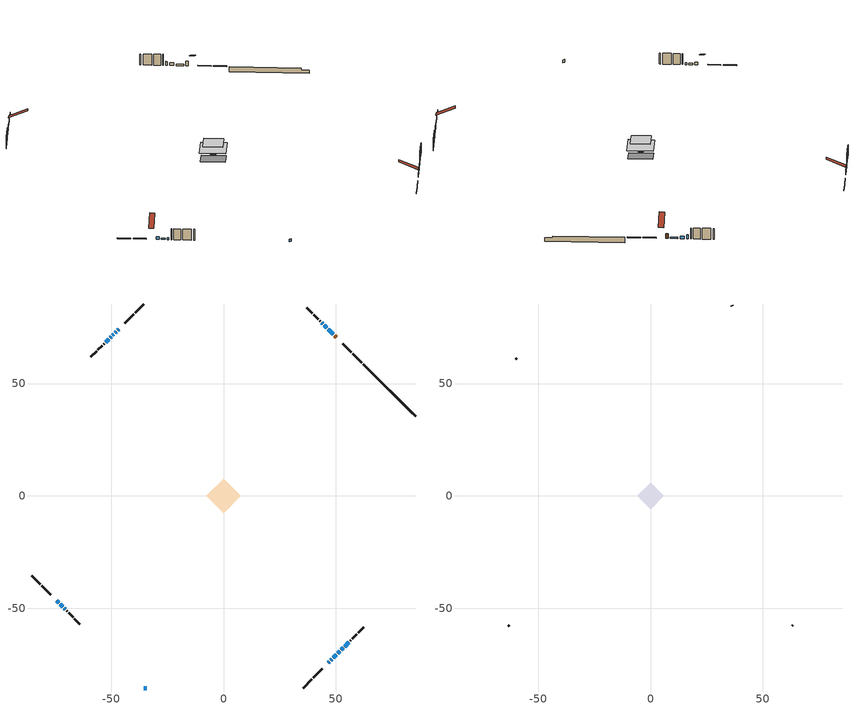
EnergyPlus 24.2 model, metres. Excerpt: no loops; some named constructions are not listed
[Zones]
conditioned space
 floor outside (Floor1 construction): -1.54,0 0,1.54 1.54,0 0,-1.54 z0.54
 floor adiabatic (AdiabaticFloorConstruction): -7.74,0 0,7.74 7.74,0 0,-7.74 z2.98
 floor foundation (Slab1 construction): -5.82,1.43 -1.43,5.82 5.82,-1.43 1.43,-5.82 z-1.85
 wall outside (RimJoist1 construction): 35.37,-85.4 39.36,-81.41 / -85.4,-35.37 -81.41,-39.36 / -35.37,85.4 -39.36,81.41 / 61.46,59.31 57.48,63.29 z0.54:0.84
 wall outside (RimJoist2 construction): 40.01,-80.76 43.85,-76.91 / -80.76,-40.01 -76.91,-43.85 / -40.01,80.76 -43.85,76.91 / 56.82,63.95 52.98,67.79 z0.54:0.84
 wall outside (AdiabaticWallConstruction 1): 50.14,70.63 49.49,71.28 z0.54:2.57
 wall outside (AdiabaticWallConstruction): -46.69,74.08 -47.11,73.66 z0.54:2.83; -47.76,73 -48.21,72.56 / 46.69,-74.08 47.14,-73.63 / 50.84,-69.93 51.68,-69.09 / 44.07,76.7 43.62,77.15 z0.54:2.27; -48.87,71.9 -49.37,71.4 / -70.81,-49.96 -70.39,-50.38 z0.54:1.28; -50.03,70.74 -50.46,70.31 z0.54:2.29; 47.8,-72.97 48.25,-72.52 / 48.83,71.94 46.64,74.13 / -72.56,-48.21 -71.46,-49.31 z0.54:1.13; 48.9,-71.87 50.18,-70.59 z0.54:2.62; -74.08,-46.69 -73.21,-47.56 z0.54:1.71; 45.99,74.78 44.73,76.04 / -51.12,69.65 -52.37,68.39 / 52.34,-68.43 53.16,-67.6 z0.54:1.68; 53.82,-66.95 55.76,-65.01 z0.54:1.89; -35.37,-85.4 -34.23,-85.4 z0.54:1.76
 wall outside (Wall1 construction): 56.42,-64.35 56.58,-64.18 / -69.73,-51.03 -69.57,-51.2 / -53.03,67.74 -53.2,67.57 / 42.97,77.8 42.8,77.97 z0.54:5.42
 wall outside (Wall2 construction): 57.24,-63.53 59.22,-61.55 / -68.91,-51.86 -66.93,-53.83 / -53.85,66.91 -55.83,64.94 / 42.14,78.63 40.17,80.6 z0.54:5.42
 wall outside (Wall3 construction): 59.87,-60.9 62.32,-58.45 / -66.28,-54.49 -63.83,-56.94 / -56.49,64.28 -58.94,61.83 / 39.51,81.26 37.06,83.71 z0.54:5.42
 wall foundation (FoundationWall1 construction): 62.12,58.65,-1.85 62.12,58.65,0.54 83.07,37.7,0.54 83.07,37.7,-0.29 85.4,35.37,-0.29 85.4,35.37,-1.85
 window (WindowConstruction): -46.69,74.07 -47.11,73.66 z0.54:2.83
 window (WindowConstruction 7): -47.76,73 -48.21,72.56 z0.54:2.27
 window (WindowConstruction 8): -48.87,71.9 -49.37,71.4 z0.54:1.28
 window (WindowConstruction 9): -50.03,70.74 -50.46,70.31 z0.54:2.29
 window (WindowConstruction 10): 46.69,-74.07 47.14,-73.63 z0.54:2.27
 window (WindowConstruction 11): 47.8,-72.97 48.25,-72.52 z0.54:1.13
 window (WindowConstruction 12): 48.9,-71.86 50.18,-70.59 z0.54:2.62
 window (WindowConstruction 13): 50.84,-69.93 51.68,-69.09 z0.54:2.27
 window (WindowConstruction 14): -74.07,-46.69 -73.21,-47.56 z0.54:1.71
 window (WindowConstruction 16): 48.83,71.94 46.64,74.13 z0.54:1.13
 window (WindowConstruction 1): 45.99,74.78 44.73,76.04 z0.54:1.68
 window (WindowConstruction 17): -72.56,-48.21 -71.46,-49.31 z0.54:1.13
 window (WindowConstruction 2): -51.12,69.65 -52.37,68.4 z0.54:1.68
 window (WindowConstruction 3): 52.34,-68.43 53.16,-67.6 z0.54:1.68
 window (WindowConstruction 4): 53.82,-66.95 55.76,-65.01 z0.54:1.89
 window (WindowConstruction 5): -70.8,-49.96 -70.39,-50.38 z0.54:1.28
 window (WindowConstruction 15): -35.37,-85.4 -34.23,-85.4 z0.54:1.76
 window (WindowConstruction 6): 44.07,76.7 43.62,77.14 z0.54:2.27
 door (Door): 50.14,70.63 49.49,71.28 z0.54:2.57
 ceiling adiabatic (AdiabaticFloorConstruction): 0,-7.74 7.74,0 0,7.74 -7.74,0 z2.98
attic - vented
 floor to conditioned space (Floor2 construction Reversed): -5.86,0 0,5.86 5.86,0 0,-5.86 z5.42
 wall outside (Wall4 construction): 62.98,-57.79 63.35,-57.41 / -63.17,-57.6 -62.8,-57.97 / -59.59,61.18 -59.97,60.8 / 36.4,84.36 36.03,84.74 z0.54:5.42
 roof outside (Roof1 construction): 46.04,-74.73,5.42 40.4,-69.1,8.74 38.88,-70.62,8.74 44.51,-76.26,5.42; -74.73,-46.04,5.42 -69.1,-40.4,8.74 -70.62,-38.88,8.74 -76.26,-44.51,5.42; -46.04,74.73,5.42 -40.4,69.1,8.74 -38.88,70.62,8.74 -44.51,76.26,5.42; 50.8,69.97,5.42 45.16,64.34,8.74 46.69,62.81,8.74 52.32,68.44,5.42
[Material] Roughness=Rough; Thermal Absorptance=0.9
Name | Thickness {m} | Conductivity {W/m-K} | Density {kg/m3} | Specific Heat {J/kg-K} | Solar Absorptance | Visible Absorptance
ceiling loosefill ins | 0.169333 | 0.0480833 | 16.02 | 1046.75 | 0.7 | 0.7
ceiling stud and cavity | 0.1397 | 0.0835128 | 65.682 | 1177.47 | 0.7 | 0.7
gypsum board | 0.0127 | 0.160291 | 801 | 837.4 | 0.6 | 0.6
[Construction]
Floor2 construction: ceiling loosefill ins, ceiling stud and cavity, gypsum board
[EnergyManagementSystem:Program]
unmet_hours_program: Set htg_unmet_hours = 0; Set clg_unmet_hours = 0; Set unit_htg_unmet_hours = 0; If ((DayOfYear >= 1) && (DayOfYear <= 365)); Set unit_htg_unmet_hours = unit_htg_unmet_hours + conditioned_space_htg_unmet_s; If unit_htg_unmet_hours > htg_unmet_hours; Set htg_unmet_hours = unit_htg_unmet_hours; EndIf; EndIf
water_heater_EC_adj: If WarmupFlag == 0; Set dhw_e_cons = water_heater_energy + water_heater_on_cycle_parasitic + water_heater_off_cycle_parasitic; Set water_heater_ec_adj_act = 0.0 * dhw_e_cons / 1; EndIf
[EnergyManagementSystem:ProgramCallingManager]
component_loads_program_calling_manager: EndOfZoneTimestepAfterZoneReporting; component_loads_program
fridge_schedule_program_calling_manager: BeginZoneTimestepAfterInitHeatBalance; fridge_schedule_program
infil_program_calling_manager: BeginZoneTimestepAfterInitHeatBalance; infil_program
natural_vent_program_calling_manager: BeginZoneTimestepAfterInitHeatBalance; natural_vent_program
total_airflows_program_calling_manager: EndOfZoneTimestepAfterZoneReporting; total_airflows_program
total_loads_program_calling_manager: EndOfZoneTimestepAfterZoneReporting; total_loads_program
unit_heater_supply_fan_disaggregate_program_calling_manager: EndOfSystemTimestepBeforeHVACReporting; unit_heater_supply_fan_disaggregate_program
unmet_hours_program_calling_manager: EndOfZoneTimestepBeforeZoneReporting; unmet_hours_program
water_heater_EC_adj_ProgramManager: EndOfSystemTimestepBeforeHVACReporting; water_heater_EC_adj
[EnergyManagementSystem:OutputVariable] Type of Data in Variable=Summed
Name | EMS Variable | Update Frequency | EMS Program or Subroutine | Units
unit heater supply fan disaggregate htg primary | unit_heater_supply_fan_primary_htg | SystemTimestep | unit_heater_supply_fan_disaggregate_program | J
loads_htg_tot_peakload_outvar; loads_htg_tot_annual_outvar; Energy Management System Output Variable 1; Energy Management System Output Variable 45 | loads_htg_tot | ZoneTimestep | total_loads_program | J
loads_clg_tot_peakload_outvar; loads_clg_tot_annual_outvar; Energy Management System Output Variable 2; Energy Management System Output Variable 46 | loads_clg_tot | ZoneTimestep | total_loads_program | J
htg_unmet_hours_annual_outvar; Energy Management System Output Variable 3 | htg_unmet_hours | ZoneTimestep | unmet_hours_program | hr
clg_unmet_hours_annual_outvar; Energy Management System Output Variable 4 | clg_unmet_hours | ZoneTimestep | unmet_hours_program | hr
loads_htg_roofs_annual_outvar; Energy Management System Output Variable 5 | loads_htg_roofs | ZoneTimestep | component_loads_program | J
loads_htg_ceilings_annual_outvar; Energy Management System Output Variable 6 | loads_htg_ceilings | ZoneTimestep | component_loads_program | J
loads_htg_walls_annual_outvar; Energy Management System Output Variable 7 | loads_htg_walls | ZoneTimestep | component_loads_program | J
loads_htg_rim_joists_annual_outvar; Energy Management System Output Variable 8 | loads_htg_rim_joists | ZoneTimestep | component_loads_program | J
loads_htg_foundation_walls_annual_outvar; Energy Management System Output Variable 9 | loads_htg_foundation_walls | ZoneTimestep | component_loads_program | J
loads_htg_doors_annual_outvar; Energy Management System Output Variable 10 | loads_htg_doors | ZoneTimestep | component_loads_program | J
loads_htg_windows_conduction_annual_outvar; Energy Management System Output Variable 11 | loads_htg_windows_conduction | ZoneTimestep | component_loads_program | J
loads_htg_windows_solar_annual_outvar; Energy Management System Output Variable 12 | loads_htg_windows_solar | ZoneTimestep | component_loads_program | J
loads_htg_skylights_conduction_annual_outvar; Energy Management System Output Variable 13 | loads_htg_skylights_conduction | ZoneTimestep | component_loads_program | J
loads_htg_skylights_solar_annual_outvar; Energy Management System Output Variable 14 | loads_htg_skylights_solar | ZoneTimestep | component_loads_program | J
loads_htg_floors_annual_outvar; Energy Management System Output Variable 15 | loads_htg_floors | ZoneTimestep | component_loads_program | J
loads_htg_slabs_annual_outvar; Energy Management System Output Variable 16 | loads_htg_slabs | ZoneTimestep | component_loads_program | J
loads_htg_internal_mass_annual_outvar; Energy Management System Output Variable 17 | loads_htg_internal_mass | ZoneTimestep | component_loads_program | J
loads_htg_infil_annual_outvar; Energy Management System Output Variable 18 | loads_htg_infil | ZoneTimestep | component_loads_program | J
loads_htg_natvent_annual_outvar; Energy Management System Output Variable 19 | loads_htg_natvent | ZoneTimestep | component_loads_program | J
loads_htg_mechvent_annual_outvar; Energy Management System Output Variable 20 | loads_htg_mechvent | ZoneTimestep | component_loads_program | J
loads_htg_whf_annual_outvar; Energy Management System Output Variable 21 | loads_htg_whf | ZoneTimestep | component_loads_program | J
loads_htg_ducts_annual_outvar; Energy Management System Output Variable 22 | loads_htg_ducts | ZoneTimestep | component_loads_program | J
loads_htg_intgains_annual_outvar; Energy Management System Output Variable 23 | loads_htg_intgains | ZoneTimestep | component_loads_program | J
loads_htg_lighting_annual_outvar; Energy Management System Output Variable 24 | loads_htg_lighting | ZoneTimestep | component_loads_program | J
loads_clg_roofs_annual_outvar; Energy Management System Output Variable 25 | loads_clg_roofs | ZoneTimestep | component_loads_program | J
loads_clg_ceilings_annual_outvar; Energy Management System Output Variable 26 | loads_clg_ceilings | ZoneTimestep | component_loads_program | J
loads_clg_walls_annual_outvar; Energy Management System Output Variable 27 | loads_clg_walls | ZoneTimestep | component_loads_program | J
loads_clg_rim_joists_annual_outvar; Energy Management System Output Variable 28 | loads_clg_rim_joists | ZoneTimestep | component_loads_program | J
loads_clg_foundation_walls_annual_outvar; Energy Management System Output Variable 29 | loads_clg_foundation_walls | ZoneTimestep | component_loads_program | J
loads_clg_doors_annual_outvar; Energy Management System Output Variable 30 | loads_clg_doors | ZoneTimestep | component_loads_program | J
loads_clg_windows_conduction_annual_outvar; Energy Management System Output Variable 31 | loads_clg_windows_conduction | ZoneTimestep | component_loads_program | J
loads_clg_windows_solar_annual_outvar; Energy Management System Output Variable 32 | loads_clg_windows_solar | ZoneTimestep | component_loads_program | J
loads_clg_skylights_conduction_annual_outvar; Energy Management System Output Variable 33 | loads_clg_skylights_conduction | ZoneTimestep | component_loads_program | J
loads_clg_skylights_solar_annual_outvar; Energy Management System Output Variable 34 | loads_clg_skylights_solar | ZoneTimestep | component_loads_program | J
loads_clg_floors_annual_outvar; Energy Management System Output Variable 35 | loads_clg_floors | ZoneTimestep | component_loads_program | J
loads_clg_slabs_annual_outvar; Energy Management System Output Variable 36 | loads_clg_slabs | ZoneTimestep | component_loads_program | J
loads_clg_internal_mass_annual_outvar; Energy Management System Output Variable 37 | loads_clg_internal_mass | ZoneTimestep | component_loads_program | J
loads_clg_infil_annual_outvar; Energy Management System Output Variable 38 | loads_clg_infil | ZoneTimestep | component_loads_program | J
loads_clg_natvent_annual_outvar; Energy Management System Output Variable 39 | loads_clg_natvent | ZoneTimestep | component_loads_program | J
loads_clg_mechvent_annual_outvar; Energy Management System Output Variable 40 | loads_clg_mechvent | ZoneTimestep | component_loads_program | J
loads_clg_whf_annual_outvar; Energy Management System Output Variable 41 | loads_clg_whf | ZoneTimestep | component_loads_program | J
loads_clg_ducts_annual_outvar; Energy Management System Output Variable 42 | loads_clg_ducts | ZoneTimestep | component_loads_program | J
loads_clg_intgains_annual_outvar; Energy Management System Output Variable 43 | loads_clg_intgains | ZoneTimestep | component_loads_program | J
loads_clg_lighting_annual_outvar; Energy Management System Output Variable 44 | loads_clg_lighting | ZoneTimestep | component_loads_program | J
[Schedule:Day:Interval]
interior lighting schedule day: No, 01:00, 0.108182, 04:00, 0.0901515, 05:00, 0.0991667, 06:00, 0.162273, 07:00, 0.270455, 08:00, 0.342576, 10:00, 0.369621, 11:00, 0.351591, 12:00, 0.333561, 13:00, 0.324545, 14:00, 0.31553, 15:00, 0.333561, 16:00, 0.369621, 17:00, 0.450758, 18:00, 0.585985, 19:00, 0.775303, 20:00, 0.955606, 21:00, 0.991667, 22:00, 0.712197, 23:00, 0.360606, 24:00, 0.162273
interior lighting schedule day 1: No, 01:00, 0.100909, 04:00, 0.0840909, 05:00, 0.0925, 06:00, 0.151364, 07:00, 0.252273, 08:00, 0.319545, 10:00, 0.344773, 11:00, 0.327955, 12:00, 0.311136, 13:00, 0.302727, 14:00, 0.294318, 15:00, 0.311136, 16:00, 0.344773, 17:00, 0.420455, 18:00, 0.546591, 19:00, 0.723182, 20:00, 0.891364, 21:00, 0.925, 22:00, 0.664318, 23:00, 0.336364, 24:00, 0.151364
interior lighting schedule day 2: No, 01:00, 0.0927273, 04:00, 0.0772727, 05:00, 0.085, 06:00, 0.139091, 07:00, 0.231818, 08:00, 0.293636, 10:00, 0.316818, 11:00, 0.301364, 12:00, 0.285909, 13:00, 0.278182, 14:00, 0.270455, 15:00, 0.285909, 16:00, 0.316818, 17:00, 0.386364, 18:00, 0.502273, 19:00, 0.664545, 20:00, 0.819091, 21:00, 0.85, 22:00, 0.610455, 23:00, 0.309091, 24:00, 0.139091
interior lighting schedule day 3: No, 01:00, 0.0845455, 04:00, 0.0704545, 05:00, 0.0775, 06:00, 0.126818, 07:00, 0.211364, 08:00, 0.267727, 10:00, 0.288864, 11:00, 0.274773, 12:00, 0.260682, 13:00, 0.253636, 14:00, 0.246591, 15:00, 0.260682, 16:00, 0.288864, 17:00, 0.352273, 18:00, 0.457955, 19:00, 0.605909, 20:00, 0.746818, 21:00, 0.775, 22:00, 0.556591, 23:00, 0.281818, 24:00, 0.126818
interior lighting schedule day 4: No, 01:00, 0.0763636, 04:00, 0.0636364, 05:00, 0.07, 06:00, 0.114545, 07:00, 0.190909, 08:00, 0.241818, 10:00, 0.260909, 11:00, 0.248182, 12:00, 0.235455, 13:00, 0.229091, 14:00, 0.222727, 15:00, 0.235455, 16:00, 0.260909, 17:00, 0.318182, 18:00, 0.413636, 19:00, 0.547273, 20:00, 0.674545, 21:00, 0.7, 22:00, 0.502727, 23:00, 0.254545, 24:00, 0.114545
interior lighting schedule day 5: No, 01:00, 0.0727273, 04:00, 0.0606061, 05:00, 0.0666667, 06:00, 0.109091, 07:00, 0.181818, 08:00, 0.230303, 10:00, 0.248485, 11:00, 0.236364, 12:00, 0.224242, 13:00, 0.218182, 14:00, 0.212121, 15:00, 0.224242, 16:00, 0.248485, 17:00, 0.30303, 18:00, 0.393939, 19:00, 0.521212, 20:00, 0.642424, 21:00, 0.666667, 22:00, 0.478788, 23:00, 0.242424, 24:00, 0.109091
interior lighting schedule day 6: No, 01:00, 0.0745455, 04:00, 0.0621212, 05:00, 0.0683333, 06:00, 0.111818, 07:00, 0.186364, 08:00, 0.236061, 10:00, 0.254697, 11:00, 0.242273, 12:00, 0.229848, 13:00, 0.223636, 14:00, 0.217424, 15:00, 0.229848, 16:00, 0.254697, 17:00, 0.310606, 18:00, 0.403788, 19:00, 0.534242, 20:00, 0.658485, 21:00, 0.683333, 22:00, 0.490758, 23:00, 0.248485, 24:00, 0.111818
interior lighting schedule day 7: No, 01:00, 0.08, 04:00, 0.0666667, 05:00, 0.0733333, 06:00, 0.12, 07:00, 0.2, 08:00, 0.253333, 10:00, 0.273333, 11:00, 0.26, 12:00, 0.246667, 13:00, 0.24, 14:00, 0.233333, 15:00, 0.246667, 16:00, 0.273333, 17:00, 0.333333, 18:00, 0.433333, 19:00, 0.573333, 20:00, 0.706667, 21:00, 0.733333, 22:00, 0.526667, 23:00, 0.266667, 24:00, 0.12
interior lighting schedule day 8: No, 01:00, 0.0890909, 04:00, 0.0742424, 05:00, 0.0816667, 06:00, 0.133636, 07:00, 0.222727, 08:00, 0.282121, 10:00, 0.304394, 11:00, 0.289545, 12:00, 0.274697, 13:00, 0.267273, 14:00, 0.259848, 15:00, 0.274697, 16:00, 0.304394, 17:00, 0.371212, 18:00, 0.482576, 19:00, 0.638485, 20:00, 0.78697, 21:00, 0.816667, 22:00, 0.586515, 23:00, 0.29697, 24:00, 0.133636
interior lighting schedule day 9: No, 01:00, 0.0972727, 04:00, 0.0810606, 05:00, 0.0891667, 06:00, 0.145909, 07:00, 0.243182, 08:00, 0.30803, 10:00, 0.332348, 11:00, 0.316136, 12:00, 0.299924, 13:00, 0.291818, 14:00, 0.283712, 15:00, 0.299924, 16:00, 0.332348, 17:00, 0.405303, 18:00, 0.526894, 19:00, 0.697121, 20:00, 0.859242, 21:00, 0.891667, 22:00, 0.640379, 23:00, 0.324242, 24:00, 0.145909
interior lighting schedule day 10: No, 01:00, 0.105455, 04:00, 0.0878788, 05:00, 0.0966667, 06:00, 0.158182, 07:00, 0.263636, 08:00, 0.333939, 10:00, 0.360303, 11:00, 0.342727, 12:00, 0.325152, 13:00, 0.316364, 14:00, 0.307576, 15:00, 0.325152, 16:00, 0.360303, 17:00, 0.439394, 18:00, 0.571212, 19:00, 0.755758, 20:00, 0.931515, 21:00, 0.966667, 22:00, 0.694242, 23:00, 0.351515, 24:00, 0.158182
interior lighting schedule day 11: No, 01:00, 0.109091, 04:00, 0.0909091, 05:00, 0.1, 06:00, 0.163636, 07:00, 0.272727, 08:00, 0.345455, 10:00, 0.372727, 11:00, 0.354545, 12:00, 0.336364, 13:00, 0.327273, 14:00, 0.318182, 15:00, 0.336364, 16:00, 0.372727, 17:00, 0.454545, 18:00, 0.590909, 19:00, 0.781818, 20:00, 0.963636, 21:00, 1, 22:00, 0.718182, 23:00, 0.363636, 24:00, 0.163636
interior lighting schedule default day; occupants schedule default day; clothes dryer schedule default day; cooking range schedule default day; mech vent bath fan 0 schedule default day; mech vent bath fan 1 schedule default day; mech vent range fan 0 schedule default day; misc plug loads schedule default day; general water use schedule default day; heating setpoint default day; cooling setpoint default day; clothes dryer exhaust 0 schedule default day; cooling season schedule day; cooling season schedule day 2; cooling season schedule default day; exterior lighting schedule default day; natural vent schedule default day: No, 24:00, 0
occupants schedule day: No, 05:00, 0.426829, 06:00, 0.719512, 07:00, 1, 08:00, 0.670732, 09:00, 0.329268, 14:00, 0.170732, 15:00, 0.231707, 16:00, 0.329268, 17:00, 0.5, 18:00, 0.670732, 19:00, 0.829268, 21:00, 1, 22:00, 0.853659, 23:00, 0.646341, 24:00, 0.426829
clothes dryer schedule day; clothes dryer exhaust 0 schedule day: No, 01:00, 0.123457, 02:00, 0.0740741, 03:00, 0.0493827, 04:00, 0.0246914, 05:00, 0.0493827, 06:00, 0.0740741, 07:00, 0.197531, 08:00, 0.395062, 09:00, 0.592593, 10:00, 0.839506, 11:00, 0.962963, 12:00, 1, 13:00, 0.91358, 14:00, 0.82716, 15:00, 0.716049, 16:00, 0.753086, 17:00, 0.679012, 18:00, 0.666667, 20:00, 0.62963, 21:00, 0.641975, 22:00, 0.666667, 23:00, 0.54321, 24:00, 0.296296
cooking range schedule day: No, 05:00, 0.0597015, 06:00, 0.11194, 07:00, 0.171642, 08:00, 0.291045, 11:00, 0.343284, 12:00, 0.402985, 13:00, 0.462687, 14:00, 0.343284, 15:00, 0.291045, 16:00, 0.402985, 17:00, 0.567164, 18:00, 1, 19:00, 0.850746, 20:00, 0.432836, 21:00, 0.291045, 22:00, 0.231343, 23:00, 0.171642, 24:00, 0.11194
mech vent bath fan 0 schedule day; mech vent bath fan 1 schedule day: No, 07:00, 0, 08:00, 1, 09:00, 0.2, 24:00, 0
mech vent range fan 0 schedule day: No, 18:00, 0, 19:00, 1, 20:00, 0.2, 24:00, 0
misc plug loads schedule day: No, 06:00, 0.705882, 07:00, 0.745098, 08:00, 0.803922, 15:00, 0.823529, 16:00, 0.862745, 17:00, 0.921569, 18:00, 0.980392, 19:00, 1, 20:00, 0.980392, 21:00, 0.941176, 22:00, 0.862745, 23:00, 0.784314, 24:00, 0.72549
general water use schedule day: No, 01:00, 0.315068, 03:00, 0.287671, 04:00, 0.342466, 05:00, 0.369863, 06:00, 0.520548, 07:00, 0.60274, 08:00, 0.534247, 10:00, 0.506849, 11:00, 0.465753, 14:00, 0.479452, 15:00, 0.534247, 16:00, 0.589041, 17:00, 0.69863, 18:00, 0.876712, 19:00, 0.890411, 20:00, 0.986301, 21:00, 1, 22:00, 0.863014, 23:00, 0.616438, 24:00, 0.465753
heating setpoint day: No, 07:00, 18, 23:00, 21, 24:00, 18
cooling setpoint day: No, 24:00, 25
cooling season schedule day 1: No, 24:00, 1
exterior lighting schedule day: No, 01:00, 0.566667, 03:00, 0.524167, 05:00, 0.495833, 06:00, 0.5525, 07:00, 0.623333, 08:00, 0.580833, 09:00, 0.439167, 10:00, 0.354167, 12:00, 0.34, 13:00, 0.354167, 14:00, 0.396667, 15:00, 0.425, 16:00, 0.495833, 17:00, 0.623333, 18:00, 0.793333, 19:00, 0.906667, 20:00, 0.963333, 21:00, 0.991667, 22:00, 0.920833, 23:00, 0.793333, 24:00, 0.665833
exterior lighting schedule day 1: No, 01:00, 0.528571, 03:00, 0.488929, 05:00, 0.4625, 06:00, 0.515357, 07:00, 0.581429, 08:00, 0.541786, 09:00, 0.409643, 10:00, 0.330357, 12:00, 0.317143, 13:00, 0.330357, 14:00, 0.37, 15:00, 0.396429, 16:00, 0.4625, 17:00, 0.581429, 18:00, 0.74, 19:00, 0.845714, 20:00, 0.898571, 21:00, 0.925, 22:00, 0.858929, 23:00, 0.74, 24:00, 0.621071
exterior lighting schedule day 10: No, 01:00, 0.552381, 03:00, 0.510952, 05:00, 0.483333, 06:00, 0.538571, 07:00, 0.607619, 08:00, 0.56619, 09:00, 0.428095, 10:00, 0.345238, 12:00, 0.331429, 13:00, 0.345238, 14:00, 0.386667, 15:00, 0.414286, 16:00, 0.483333, 17:00, 0.607619, 18:00, 0.773333, 19:00, 0.88381, 20:00, 0.939048, 21:00, 0.966667, 22:00, 0.897619, 23:00, 0.773333, 24:00, 0.649048
exterior lighting schedule day 11: No, 01:00, 0.571429, 03:00, 0.528571, 05:00, 0.5, 06:00, 0.557143, 07:00, 0.628571, 08:00, 0.585714, 09:00, 0.442857, 10:00, 0.357143, 12:00, 0.342857, 13:00, 0.357143, 14:00, 0.4, 15:00, 0.428571, 16:00, 0.5, 17:00, 0.628571, 18:00, 0.8, 19:00, 0.914286, 20:00, 0.971429, 21:00, 1, 22:00, 0.928571, 23:00, 0.8, 24:00, 0.671429
exterior lighting schedule day 2: No, 01:00, 0.485714, 03:00, 0.449286, 05:00, 0.425, 06:00, 0.473571, 07:00, 0.534286, 08:00, 0.497857, 09:00, 0.376429, 10:00, 0.303571, 12:00, 0.291429, 13:00, 0.303571, 14:00, 0.34, 15:00, 0.364286, 16:00, 0.425, 17:00, 0.534286, 18:00, 0.68, 19:00, 0.777143, 20:00, 0.825714, 21:00, 0.85, 22:00, 0.789286, 23:00, 0.68, 24:00, 0.570714
exterior lighting schedule day 3: No, 01:00, 0.442857, 03:00, 0.409643, 05:00, 0.3875, 06:00, 0.431786, 07:00, 0.487143, 08:00, 0.453929, 09:00, 0.343214, 10:00, 0.276786, 12:00, 0.265714, 13:00, 0.276786, 14:00, 0.31, 15:00, 0.332143, 16:00, 0.3875, 17:00, 0.487143, 18:00, 0.62, 19:00, 0.708571, 20:00, 0.752857, 21:00, 0.775, 22:00, 0.719643, 23:00, 0.62, 24:00, 0.520357
exterior lighting schedule day 4: No, 01:00, 0.4, 03:00, 0.37, 05:00, 0.35, 06:00, 0.39, 07:00, 0.44, 08:00, 0.41, 09:00, 0.31, 10:00, 0.25, 12:00, 0.24, 13:00, 0.25, 14:00, 0.28, 15:00, 0.3, 16:00, 0.35, 17:00, 0.44, 18:00, 0.56, 19:00, 0.64, 20:00, 0.68, 21:00, 0.7, 22:00, 0.65, 23:00, 0.56, 24:00, 0.47
exterior lighting schedule day 5: No, 01:00, 0.380952, 03:00, 0.352381, 05:00, 0.333333, 06:00, 0.371429, 07:00, 0.419048, 08:00, 0.390476, 09:00, 0.295238, 10:00, 0.238095, 12:00, 0.228571, 13:00, 0.238095, 14:00, 0.266667, 15:00, 0.285714, 16:00, 0.333333, 17:00, 0.419048, 18:00, 0.533333, 19:00, 0.609524, 20:00, 0.647619, 21:00, 0.666667, 22:00, 0.619048, 23:00, 0.533333, 24:00, 0.447619
exterior lighting schedule day 6: No, 01:00, 0.390476, 03:00, 0.36119, 05:00, 0.341667, 06:00, 0.380714, 07:00, 0.429524, 08:00, 0.400238, 09:00, 0.302619, 10:00, 0.244048, 12:00, 0.234286, 13:00, 0.244048, 14:00, 0.273333, 15:00, 0.292857, 16:00, 0.341667, 17:00, 0.429524, 18:00, 0.546667, 19:00, 0.624762, 20:00, 0.66381, 21:00, 0.683333, 22:00, 0.634524, 23:00, 0.546667, 24:00, 0.45881
exterior lighting schedule day 7: No, 01:00, 0.419048, 03:00, 0.387619, 05:00, 0.366667, 06:00, 0.408571, 07:00, 0.460952, 08:00, 0.429524, 09:00, 0.324762, 10:00, 0.261905, 12:00, 0.251429, 13:00, 0.261905, 14:00, 0.293333, 15:00, 0.314286, 16:00, 0.366667, 17:00, 0.460952, 18:00, 0.586667, 19:00, 0.670476, 20:00, 0.712381, 21:00, 0.733333, 22:00, 0.680952, 23:00, 0.586667, 24:00, 0.492381
exterior lighting schedule day 8: No, 01:00, 0.466667, 03:00, 0.431667, 05:00, 0.408333, 06:00, 0.455, 07:00, 0.513333, 08:00, 0.478333, 09:00, 0.361667, 10:00, 0.291667, 12:00, 0.28, 13:00, 0.291667, 14:00, 0.326667, 15:00, 0.35, 16:00, 0.408333, 17:00, 0.513333, 18:00, 0.653333, 19:00, 0.746667, 20:00, 0.793333, 21:00, 0.816667, 22:00, 0.758333, 23:00, 0.653333, 24:00, 0.548333
exterior lighting schedule day 9: No, 01:00, 0.509524, 03:00, 0.47131, 05:00, 0.445833, 06:00, 0.496786, 07:00, 0.560476, 08:00, 0.522262, 09:00, 0.394881, 10:00, 0.318452, 12:00, 0.305714, 13:00, 0.318452, 14:00, 0.356667, 15:00, 0.382143, 16:00, 0.445833, 17:00, 0.560476, 18:00, 0.713333, 19:00, 0.815238, 20:00, 0.86619, 21:00, 0.891667, 22:00, 0.827976, 23:00, 0.713333, 24:00, 0.59869
[Schedule:Week:Daily]
heating setpoint Week Rule - Jan1-Dec31: heating setpoint day, heating setpoint day, heating setpoint day, heating setpoint day, heating setpoint day, heating setpoint day, heating setpoint day, heating setpoint default day, heating setpoint default day, heating setpoint default day, heating setpoint default day, heating setpoint default day
cooling setpoint Week Rule - Jan1-Dec31: cooling setpoint day, cooling setpoint day, cooling setpoint day, cooling setpoint day, cooling setpoint day, cooling setpoint day, cooling setpoint day, cooling setpoint default day, cooling setpoint default day, cooling setpoint default day, cooling setpoint default day, cooling setpoint default day
clothes dryer exhaust 0 schedule Week Rule - Jan1-Dec31: clothes dryer exhaust 0 schedule day, clothes dryer exhaust 0 schedule day, clothes dryer exhaust 0 schedule day, clothes dryer exhaust 0 schedule day, clothes dryer exhaust 0 schedule day, clothes dryer exhaust 0 schedule day, clothes dryer exhaust 0 schedule day, clothes dryer exhaust 0 schedule default day, clothes dryer exhaust 0 schedule default day, clothes dryer exhaust 0 schedule default day, clothes dryer exhaust 0 schedule default day, clothes dryer exhaust 0 schedule default day
cooling season schedule Week Rule - Jan1-May26: cooling season schedule day, cooling season schedule day, cooling season schedule day, cooling season schedule day, cooling season schedule day, cooling season schedule day, cooling season schedule day, cooling season schedule default day, cooling season schedule default day, cooling season schedule default day, cooling season schedule default day, cooling season schedule default day
cooling season schedule Week Rule - May27-Jun2: cooling season schedule day, cooling season schedule day, cooling season schedule day, cooling season schedule day, cooling season schedule day, cooling season schedule day 1, cooling season schedule day 1, cooling season schedule default day, cooling season schedule default day, cooling season schedule default day, cooling season schedule default day, cooling season schedule default day
cooling season schedule Week Rule - Jun3-Aug25: cooling season schedule day 1, cooling season schedule day 1, cooling season schedule day 1, cooling season schedule day 1, cooling season schedule day 1, cooling season schedule day 1, cooling season schedule day 1, cooling season schedule default day, cooling season schedule default day, cooling season schedule default day, cooling season schedule default day, cooling season schedule default day
cooling season schedule Week Rule - Aug26-Sep1: cooling season schedule day 1, cooling season schedule day 1, cooling season schedule day 1, cooling season schedule day 1, cooling season schedule day 1, cooling season schedule day 1, cooling season schedule day 2, cooling season schedule default day, cooling season schedule default day, cooling season schedule default day, cooling season schedule default day, cooling season schedule default day
cooling season schedule Week Rule - Sep2-Dec31: cooling season schedule day 2, cooling season schedule day 2, cooling season schedule day 2, cooling season schedule day 2, cooling season schedule day 2, cooling season schedule day 2, cooling season schedule day 2, cooling season schedule default day, cooling season schedule default day, cooling season schedule default day, cooling season schedule default day, cooling season schedule default day
exterior lighting schedule Week Rule - Mar4-Mar31: exterior lighting schedule day 2, exterior lighting schedule day 2, exterior lighting schedule day 2, exterior lighting schedule day 2, exterior lighting schedule day 2, exterior lighting schedule day 2, exterior lighting schedule day 2, exterior lighting schedule default day, exterior lighting schedule default day, exterior lighting schedule default day, exterior lighting schedule default day, exterior lighting schedule default day
exterior lighting schedule Week Rule - Apr1-Apr28: exterior lighting schedule day 3, exterior lighting schedule day 3, exterior lighting schedule day 3, exterior lighting schedule day 3, exterior lighting schedule day 3, exterior lighting schedule day 3, exterior lighting schedule day 3, exterior lighting schedule default day, exterior lighting schedule default day, exterior lighting schedule default day, exterior lighting schedule default day, exterior lighting schedule default day
exterior lighting schedule Week Rule - Apr29-May5: exterior lighting schedule day 3, exterior lighting schedule day 3, exterior lighting schedule day 4, exterior lighting schedule day 4, exterior lighting schedule day 4, exterior lighting schedule day 4, exterior lighting schedule day 4, exterior lighting schedule default day, exterior lighting schedule default day, exterior lighting schedule default day, exterior lighting schedule default day, exterior lighting schedule default day
exterior lighting schedule Week Rule - May6-May26: exterior lighting schedule day 4, exterior lighting schedule day 4, exterior lighting schedule day 4, exterior lighting schedule day 4, exterior lighting schedule day 4, exterior lighting schedule day 4, exterior lighting schedule day 4, exterior lighting schedule default day, exterior lighting schedule default day, exterior lighting schedule default day, exterior lighting schedule default day, exterior lighting schedule default day
exterior lighting schedule Week Rule - May27-Jun2: exterior lighting schedule day 4, exterior lighting schedule day 4, exterior lighting schedule day 4, exterior lighting schedule day 4, exterior lighting schedule day 4, exterior lighting schedule day 5, exterior lighting schedule day 5, exterior lighting schedule default day, exterior lighting schedule default day, exterior lighting schedule default day, exterior lighting schedule default day, exterior lighting schedule default day
exterior lighting schedule Week Rule - Jun3-Jun30: exterior lighting schedule day 5, exterior lighting schedule day 5, exterior lighting schedule day 5, exterior lighting schedule day 5, exterior lighting schedule day 5, exterior lighting schedule day 5, exterior lighting schedule day 5, exterior lighting schedule default day, exterior lighting schedule default day, exterior lighting schedule default day, exterior lighting schedule default day, exterior lighting schedule default day
exterior lighting schedule Week Rule - Jul1-Jul28: exterior lighting schedule day 6, exterior lighting schedule day 6, exterior lighting schedule day 6, exterior lighting schedule day 6, exterior lighting schedule day 6, exterior lighting schedule day 6, exterior lighting schedule day 6, exterior lighting schedule default day, exterior lighting schedule default day, exterior lighting schedule default day, exterior lighting schedule default day, exterior lighting schedule default day
exterior lighting schedule Week Rule - Jul29-Aug4: exterior lighting schedule day 6, exterior lighting schedule day 6, exterior lighting schedule day 6, exterior lighting schedule day 7, exterior lighting schedule day 7, exterior lighting schedule day 7, exterior lighting schedule day 7, exterior lighting schedule default day, exterior lighting schedule default day, exterior lighting schedule default day, exterior lighting schedule default day, exterior lighting schedule default day
exterior lighting schedule Week Rule - Aug5-Aug25: exterior lighting schedule day 7, exterior lighting schedule day 7, exterior lighting schedule day 7, exterior lighting schedule day 7, exterior lighting schedule day 7, exterior lighting schedule day 7, exterior lighting schedule day 7, exterior lighting schedule default day, exterior lighting schedule default day, exterior lighting schedule default day, exterior lighting schedule default day, exterior lighting schedule default day
exterior lighting schedule Week Rule - Aug26-Sep1: exterior lighting schedule day 7, exterior lighting schedule day 7, exterior lighting schedule day 7, exterior lighting schedule day 7, exterior lighting schedule day 7, exterior lighting schedule day 7, exterior lighting schedule day 8, exterior lighting schedule default day, exterior lighting schedule default day, exterior lighting schedule default day, exterior lighting schedule default day, exterior lighting schedule default day
exterior lighting schedule Week Rule - Sep2-Sep29: exterior lighting schedule day 8, exterior lighting schedule day 8, exterior lighting schedule day 8, exterior lighting schedule day 8, exterior lighting schedule day 8, exterior lighting schedule day 8, exterior lighting schedule day 8, exterior lighting schedule default day, exterior lighting schedule default day, exterior lighting schedule default day, exterior lighting schedule default day, exterior lighting schedule default day
exterior lighting schedule Week Rule - Sep30-Oct6: exterior lighting schedule day 8, exterior lighting schedule day 9, exterior lighting schedule day 9, exterior lighting schedule day 9, exterior lighting schedule day 9, exterior lighting schedule day 9, exterior lighting schedule day 9, exterior lighting schedule default day, exterior lighting schedule default day, exterior lighting schedule default day, exterior lighting schedule default day, exterior lighting schedule default day
exterior lighting schedule Week Rule - Oct7-Oct27: exterior lighting schedule day 9, exterior lighting schedule day 9, exterior lighting schedule day 9, exterior lighting schedule day 9, exterior lighting schedule day 9, exterior lighting schedule day 9, exterior lighting schedule day 9, exterior lighting schedule default day, exterior lighting schedule default day, exterior lighting schedule default day, exterior lighting schedule default day, exterior lighting schedule default day
exterior lighting schedule Week Rule - Oct28-Nov3: exterior lighting schedule day 9, exterior lighting schedule day 9, exterior lighting schedule day 9, exterior lighting schedule day 9, exterior lighting schedule day 10, exterior lighting schedule day 10, exterior lighting schedule day 10, exterior lighting schedule default day, exterior lighting schedule default day, exterior lighting schedule default day, exterior lighting schedule default day, exterior lighting schedule default day
exterior lighting schedule Week Rule - Nov4-Nov24: exterior lighting schedule day 10, exterior lighting schedule day 10, exterior lighting schedule day 10, exterior lighting schedule day 10, exterior lighting schedule day 10, exterior lighting schedule day 10, exterior lighting schedule day 10, exterior lighting schedule default day, exterior lighting schedule default day, exterior lighting schedule default day, exterior lighting schedule default day, exterior lighting schedule default day
exterior lighting schedule Week Rule - Nov25-Dec1: exterior lighting schedule day 10, exterior lighting schedule day 10, exterior lighting schedule day 10, exterior lighting schedule day 10, exterior lighting schedule day 10, exterior lighting schedule day 10, exterior lighting schedule day 11, exterior lighting schedule default day, exterior lighting schedule default day, exterior lighting schedule default day, exterior lighting schedule default day, exterior lighting schedule default day
exterior lighting schedule Week Rule - Dec2-Dec31: exterior lighting schedule day 11, exterior lighting schedule day 11, exterior lighting schedule day 11, exterior lighting schedule day 11, exterior lighting schedule day 11, exterior lighting schedule day 11, exterior lighting schedule day 11, exterior lighting schedule default day, exterior lighting schedule default day, exterior lighting schedule default day, exterior lighting schedule default day, exterior lighting schedule default day
natural vent schedule Week Rule - Jan1-Dec31: natural vent schedule default day, natural vent schedule default day, natural vent schedule default day, natural vent schedule default day, natural vent schedule default day, natural vent schedule default day, natural vent schedule default day, natural vent schedule default day, natural vent schedule default day, natural vent schedule default day, natural vent schedule default day, natural vent schedule default day
[Schedule:Year]
heating setpoint: heating setpoint Week Rule - Jan1-Dec31, 1, 1, 12, 31
cooling setpoint: cooling setpoint Week Rule - Jan1-Dec31, 1, 1, 12, 31
clothes dryer exhaust 0 schedule: clothes dryer exhaust 0 schedule Week Rule - Jan1-Dec31, 1, 1, 12, 31
cooling season schedule: cooling season schedule Week Rule - Jan1-May26, 1, 1, 5, 26, cooling season schedule Week Rule - May27-Jun2, 5, 27, 6, 2, cooling season schedule Week Rule - Jun3-Aug25, 6, 3, 8, 25, cooling season schedule Week Rule - Aug26-Sep1, 8, 26, 9, 1, cooling season schedule Week Rule - Sep2-Dec31, 9, 2, 12, 31
natural vent schedule: natural vent schedule Week Rule - Jan1-Dec31, 1, 1, 12, 31
